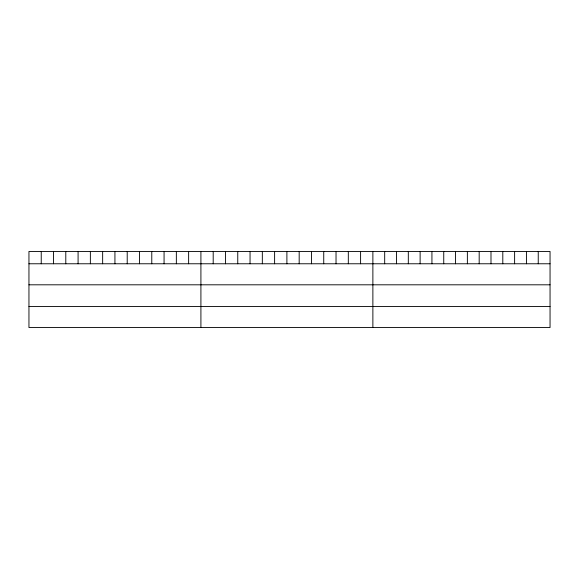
<?xml version="1.0" encoding="UTF-8"?>
<svg xmlns="http://www.w3.org/2000/svg" width="579" height="579" viewBox="0 0 579 579"><rect width="100%" height="100%" fill="white"/><g stroke="black" fill="none" stroke-linecap="round" stroke-linejoin="round"><path stroke-width="0.87" d="M550.05 263.771L550.05 327.54L28.95 327.54L28.95 251.46L550.05 251.46L550.05 263.771L28.95 263.771M28.95 284.81L550.05 284.81M28.95 306.494L550.05 306.494M538.238 251.46L538.238 263.771M526.427 251.46L526.427 263.771M514.615 251.46L514.615 263.771M502.804 251.46L502.804 263.771M490.992 251.46L490.992 263.771M479.18 251.46L479.18 263.771M467.369 251.46L467.369 263.771M455.557 251.46L455.557 263.771M443.746 251.46L443.746 263.771M431.934 251.46L431.934 263.771M420.122 251.46L420.122 263.771M408.311 251.46L408.311 263.771M396.499 251.46L396.499 263.771M384.688 251.46L384.688 263.771M372.876 251.46L372.876 327.54M360.594 251.46L360.594 263.771M348.312 251.46L348.312 263.771M336.03 251.46L336.03 263.771M323.741 251.46L323.741 263.771M311.459 251.46L311.459 263.771M299.177 251.46L299.177 263.771M286.894 251.46L286.894 263.771M274.612 251.46L274.612 263.771M262.33 251.46L262.33 263.771M250.048 251.46L250.048 263.771M237.759 251.46L237.759 263.771M225.477 251.46L225.477 263.771M213.195 251.46L213.195 263.771M200.913 251.46L200.913 327.54M188.631 251.46L188.631 263.771M176.349 251.46L176.349 263.771M164.067 251.46L164.067 263.771M151.778 251.46L151.778 263.771M139.496 251.46L139.496 263.771M127.214 251.46L127.214 263.771M114.932 251.46L114.932 263.771M102.649 251.46L102.649 263.771M90.367 251.46L90.367 263.771M78.085 251.46L78.085 263.771M65.796 251.46L65.796 263.771M53.514 251.46L53.514 263.771M41.232 251.46L41.232 263.771"/></g></svg>
